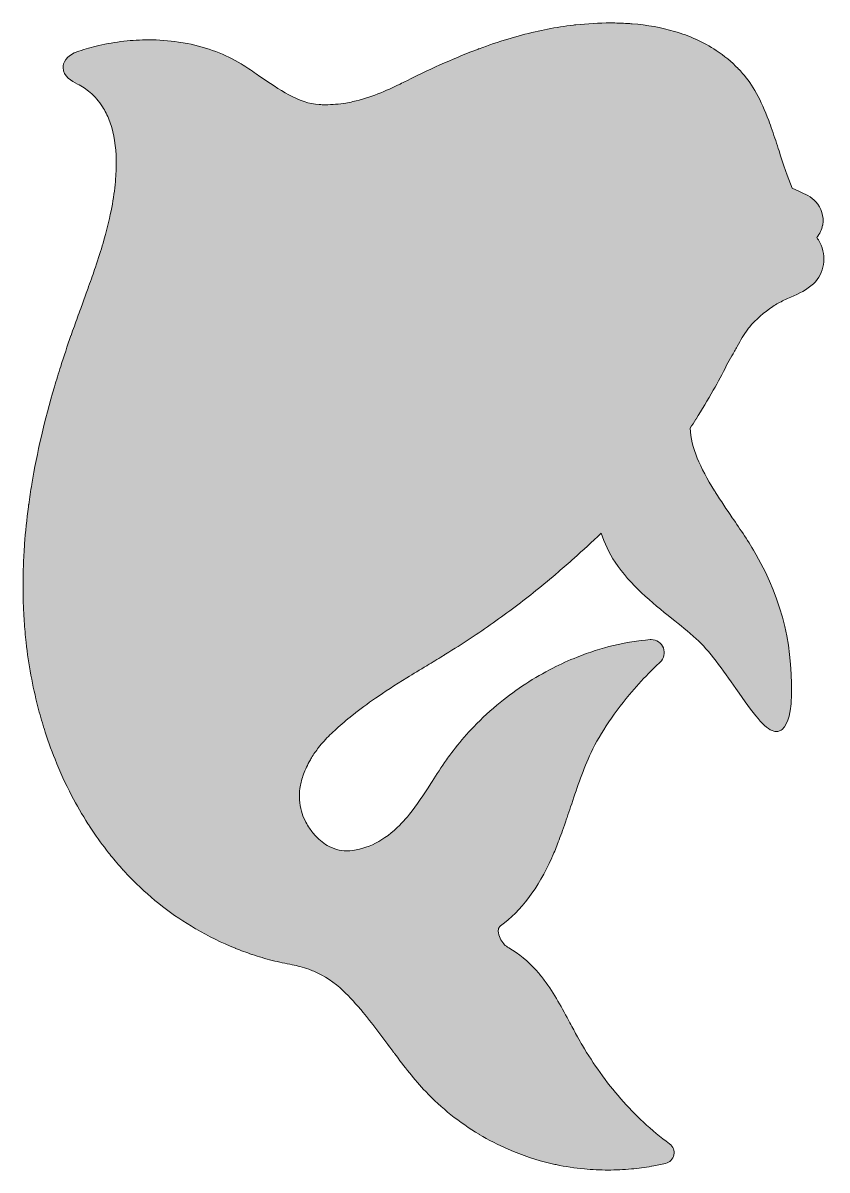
# Model space of a CAD drawing. Header units: inches. Extents: x -3.4 to 11.8, y -8 to 1.
# Drawn here: x 8.968 to 11.791, y -8 to -3.973 of the extents above; entities that cross this region are included whole.
import ezdxf

# ---------------------------------------------------------------- set-up
doc = ezdxf.new("R2010")
doc.units = ezdxf.units.IN
doc.header["$MEASUREMENT"] = 0
doc.layers.add('Layer 1', color=7, linetype='Continuous')

msp = doc.modelspace()

# ---------------------------------------------------------------- hatches: boundary and pattern name
at = {"layer": 'Layer 1'}
h = msp.add_hatch(color=252, dxfattribs=at)
h.dxf.hatch_style = 2
edge = h.paths.add_edge_path()
edge.add_spline(control_points=[(11.3311, -5.3636), (11.352, -5.3308), (11.3723, -5.2968), (11.3916, -5.2627), (11.3917, -5.2625), (11.3917, -5.2624), (11.3918, -5.2622), (11.4078, -5.2338), (11.4236, -5.2045), (11.4387, -5.175), (11.4445, -5.1635), (11.4508, -5.1523), (11.4572, -5.1416), (11.46, -5.1368), (11.4629, -5.1318), (11.4664, -5.1257), (11.4695, -5.1202), (11.4725, -5.1147), (11.4756, -5.1092), (11.4876, -5.0875), (11.4989, -5.067), (11.513, -5.0486), (11.5149, -5.0461), (11.5167, -5.0438), (11.5185, -5.0416), (11.5421, -5.0132), (11.5698, -4.9886), (11.6009, -4.9684), (11.6133, -4.9604), (11.6262, -4.9531), (11.6394, -4.9467), (11.6475, -4.9428), (11.6561, -4.939), (11.6645, -4.9353), (11.692, -4.9232), (11.7204, -4.9106), (11.7435, -4.8887), (11.7823, -4.852), (11.7912, -4.7939), (11.7658, -4.7442), (11.7657, -4.7441), (11.7657, -4.744), (11.7656, -4.7439), (11.7656, -4.7438), (11.7656, -4.7438), (11.7656, -4.7437), (11.7626, -4.7378), (11.7591, -4.7322), (11.7552, -4.7268), (11.7661, -4.713), (11.7728, -4.6987), (11.7757, -4.6835), (11.7757, -4.6835), (11.7758, -4.6825), (11.7758, -4.6825), (11.7759, -4.6823), (11.7759, -4.6821), (11.7759, -4.6819), (11.776, -4.6818), (11.776, -4.6817), (11.776, -4.6815), (11.7807, -4.6527), (11.7717, -4.6228), (11.752, -4.6013), (11.7353, -4.5832), (11.7134, -4.5733), (11.6941, -4.5644), (11.6941, -4.5644), (11.6688, -4.5529), (11.6688, -4.5529), (11.6518, -4.5145), (11.6376, -4.4698), (11.6225, -4.4226), (11.6149, -4.3987), (11.607, -4.374), (11.5985, -4.3495), (11.5944, -4.3374), (11.5904, -4.3265), (11.5865, -4.3161), (11.5865, -4.3161), (11.5865, -4.316), (11.5865, -4.316), (11.5865, -4.316), (11.5865, -4.316), (11.5865, -4.316), (11.559, -4.2428), (11.5298, -4.1901), (11.4947, -4.1503), (11.4897, -4.1446), (11.4845, -4.139), (11.4794, -4.1337), (11.4793, -4.1336), (11.4791, -4.1334), (11.479, -4.1333), (11.456, -4.1097), (11.4303, -4.0884), (11.4024, -4.07), (11.4022, -4.0699), (11.4021, -4.0698), (11.4019, -4.0697), (11.3797, -4.055), (11.3557, -4.0419), (11.3308, -4.0306), (11.3303, -4.0304), (11.3298, -4.0302), (11.3294, -4.03), (11.3063, -4.0196), (11.2815, -4.0105), (11.2558, -4.003), (11.2556, -4.0029), (11.2554, -4.0029), (11.2552, -4.0028), (11.2096, -3.9894), (11.1597, -3.9805), (11.1069, -3.9762), (11.1013, -3.9757), (11.0961, -3.9754), (11.0911, -3.975), (11.0713, -3.9738), (11.0509, -3.9732), (11.0303, -3.9732), (10.9913, -3.9732), (10.9504, -3.9754), (10.9088, -3.9799), (10.906, -3.9802), (10.9031, -3.9805), (10.9004, -3.9809), (10.8704, -3.9843), (10.8398, -3.9891), (10.8094, -3.9949), (10.7953, -3.9976), (10.7809, -4.0007), (10.7666, -4.004), (10.7027, -4.0185), (10.6382, -4.0381), (10.5694, -4.0638), (10.5694, -4.0638), (10.5693, -4.0638), (10.5693, -4.0638), (10.5681, -4.0642), (10.567, -4.0647), (10.5658, -4.0651), (10.4897, -4.0936), (10.4101, -4.1289), (10.3153, -4.1762), (10.3072, -4.1802), (10.2992, -4.1841), (10.2917, -4.1878), (10.2442, -4.2107), (10.1875, -4.236), (10.1259, -4.2495), (10.1179, -4.2513), (10.1097, -4.2529), (10.1017, -4.2542), (10.0775, -4.2582), (10.0539, -4.2602), (10.0297, -4.2602), (10.0224, -4.2602), (10.015, -4.26), (10.0077, -4.2596), (9.9376, -4.2562), (9.8643, -4.2054), (9.7996, -4.1606), (9.7996, -4.1606), (9.7863, -4.1514), (9.7863, -4.1514), (9.7694, -4.1398), (9.7514, -4.1275), (9.734, -4.1169), (9.6788, -4.0832), (9.6155, -4.0592), (9.5459, -4.0455), (9.5458, -4.0455), (9.5457, -4.0455), (9.5456, -4.0455), (9.5352, -4.0434), (9.5245, -4.0416), (9.514, -4.0401), (9.4798, -4.0351), (9.4444, -4.0325), (9.4087, -4.0325), (9.3802, -4.0325), (9.3511, -4.0342), (9.3224, -4.0374), (9.2926, -4.0407), (9.2628, -4.0458), (9.2338, -4.0525), (9.21, -4.058), (9.1865, -4.0646), (9.1639, -4.0721), (9.1155, -4.0884), (9.1086, -4.1151), (9.1087, -4.1296), (9.109, -4.1612), (9.1394, -4.1771), (9.1596, -4.1877), (9.1755, -4.196), (9.1902, -4.2059), (9.2032, -4.217), (9.2201, -4.2314), (9.2349, -4.2484), (9.2471, -4.2676), (9.2561, -4.2817), (9.264, -4.2974), (9.2705, -4.3142), (9.2738, -4.3225), (9.2768, -4.3313), (9.2794, -4.3404), (9.2907, -4.3791), (9.296, -4.4238), (9.2953, -4.4733), (9.2951, -4.4863), (9.2946, -4.4995), (9.2937, -4.5127), (9.2931, -4.5211), (9.2924, -4.5298), (9.2915, -4.5386), (9.2915, -4.5387), (9.2915, -4.5388), (9.2915, -4.5389), (9.2914, -4.5396), (9.2914, -4.5403), (9.2913, -4.5411), (9.2913, -4.5411), (9.2913, -4.5412), (9.2913, -4.5412), (9.2913, -4.5412), (9.2913, -4.5412), (9.2912, -4.5413), (9.2882, -4.5703), (9.2835, -4.601), (9.2772, -4.6325), (9.27, -4.6681), (9.2607, -4.7052), (9.2489, -4.7458), (9.2413, -4.7719), (9.2326, -4.7996), (9.2222, -4.8305), (9.2222, -4.8305), (9.2222, -4.8305), (9.2222, -4.8305), (9.2222, -4.8306), (9.2221, -4.8307), (9.2221, -4.8308), (9.2151, -4.8516), (9.2074, -4.8738), (9.1985, -4.8988), (9.1957, -4.9065), (9.1929, -4.9142), (9.1901, -4.9219), (9.1836, -4.9399), (9.1771, -4.9578), (9.1706, -4.9755), (9.1668, -4.9858), (9.1631, -4.996), (9.1594, -5.0062), (9.1594, -5.0062), (9.1593, -5.0065), (9.1593, -5.0065), (9.1556, -5.0168), (9.1518, -5.027), (9.1482, -5.0371), (9.144, -5.0488), (9.1402, -5.0596), (9.1365, -5.0702), (9.1364, -5.0704), (9.1364, -5.0705), (9.1363, -5.0706), (9.1236, -5.1069), (9.1116, -5.1431), (9.1004, -5.1783), (9.1004, -5.1785), (9.1003, -5.1786), (9.1002, -5.1788), (9.1002, -5.1788), (9.1002, -5.1788), (9.1002, -5.1788), (9.0925, -5.2031), (9.0852, -5.2271), (9.0784, -5.25), (9.0784, -5.2501), (9.0784, -5.2502), (9.0784, -5.2502), (9.0784, -5.2502), (9.0784, -5.2502), (9.0784, -5.2502), (9.0784, -5.2503), (9.0784, -5.2503), (9.0784, -5.2503), (9.0438, -5.3679), (9.017, -5.4827), (8.9989, -5.5917), (8.9989, -5.5918), (8.9989, -5.5919), (8.9989, -5.592), (8.9948, -5.6161), (8.9912, -5.6403), (8.988, -5.664), (8.9878, -5.6644), (8.9877, -5.6648), (8.9876, -5.6652), (8.987, -5.6673), (8.9868, -5.6695), (8.9869, -5.6716), (8.9811, -5.7156), (8.9766, -5.7595), (8.9735, -5.802), (8.9716, -5.8275), (8.9702, -5.8533), (8.9693, -5.8785), (8.9679, -5.9181), (8.9677, -5.9577), (8.9687, -5.9962), (8.9687, -5.9962), (8.9687, -5.9962), (8.9687, -5.9962), (8.9687, -5.9963), (8.9687, -5.9964), (8.9687, -5.9965), (8.9687, -5.9965), (8.9687, -5.9966), (8.9687, -5.9967), (8.969, -6.0123), (8.9697, -6.0287), (8.9705, -6.0452), (8.9706, -6.0475), (8.9708, -6.0497), (8.9709, -6.0519), (8.9713, -6.0588), (8.9717, -6.0658), (8.9722, -6.0733), (8.9739, -6.0983), (8.9761, -6.1233), (8.9789, -6.1479), (8.9789, -6.148), (8.9789, -6.1481), (8.9789, -6.1481), (8.9875, -6.2247), (9.0014, -6.3006), (9.0202, -6.3736), (9.0202, -6.3736), (9.0203, -6.3737), (9.0203, -6.3737), (9.0203, -6.3738), (9.0203, -6.3738), (9.0203, -6.3739), (9.0267, -6.3989), (9.0339, -6.424), (9.0416, -6.4486), (9.0416, -6.4487), (9.0416, -6.4488), (9.0416, -6.4489), (9.0417, -6.449), (9.0417, -6.4491), (9.0417, -6.4491), (9.0532, -6.486), (9.0662, -6.5227), (9.0804, -6.558), (9.0978, -6.6016), (9.1173, -6.6443), (9.1385, -6.6849), (9.1563, -6.7192), (9.1757, -6.7527), (9.1961, -6.7846), (9.1985, -6.7884), (9.201, -6.7923), (9.2035, -6.7961), (9.2036, -6.7963), (9.2037, -6.7965), (9.2038, -6.7967), (9.222, -6.8243), (9.2412, -6.8513), (9.2609, -6.8767), (9.261, -6.8768), (9.261, -6.8768), (9.2611, -6.8769), (9.2611, -6.877), (9.2612, -6.877), (9.2613, -6.8771), (9.2658, -6.883), (9.2705, -6.889), (9.2753, -6.8949), (9.2753, -6.8949), (9.2753, -6.895), (9.2754, -6.895), (9.2754, -6.895), (9.2755, -6.8951), (9.2755, -6.8952), (9.2899, -6.913), (9.3048, -6.9304), (9.32, -6.9471), (9.32, -6.9471), (9.32, -6.9471), (9.32, -6.9472), (9.3201, -6.9473), (9.3202, -6.9473), (9.3203, -6.9474), (9.3312, -6.9594), (9.3426, -6.9715), (9.3543, -6.9833), (9.4192, -7.0488), (9.4932, -7.1059), (9.5741, -7.1531), (9.5742, -7.1532), (9.5742, -7.1532), (9.5743, -7.1532), (9.619, -7.1793), (9.6659, -7.2023), (9.7135, -7.2215), (9.7137, -7.2216), (9.7139, -7.2216), (9.714, -7.2217), (9.733, -7.2293), (9.7523, -7.2365), (9.7716, -7.2429), (9.7718, -7.243), (9.772, -7.2431), (9.7722, -7.2431), (9.7957, -7.251), (9.8194, -7.258), (9.8427, -7.264), (9.8428, -7.264), (9.843, -7.2641), (9.8431, -7.2641), (9.8431, -7.2641), (9.8432, -7.2641), (9.8432, -7.2641), (9.8664, -7.2701), (9.89, -7.2752), (9.9133, -7.2794), (9.9223, -7.2811), (9.9314, -7.2831), (9.9403, -7.2854), (9.9508, -7.2882), (9.9612, -7.2915), (9.9714, -7.2953), (9.9771, -7.2974), (9.9831, -7.2998), (9.9891, -7.3023), (10.0271, -7.3187), (10.0615, -7.3415), (10.0914, -7.3701), (10.1153, -7.3928), (10.1387, -7.4181), (10.1629, -7.4473), (10.1928, -7.4833), (10.2212, -7.5217), (10.2487, -7.5589), (10.2487, -7.5589), (10.2518, -7.563), (10.2518, -7.563), (10.2567, -7.5697), (10.2617, -7.5764), (10.2666, -7.583), (10.2673, -7.5843), (10.268, -7.5856), (10.269, -7.5867), (10.269, -7.5867), (10.2692, -7.5869), (10.2692, -7.5869), (10.2703, -7.5883), (10.2714, -7.5897), (10.2726, -7.591), (10.3056, -7.6353), (10.3417, -7.6821), (10.3823, -7.7248), (10.4372, -7.7827), (10.5002, -7.833), (10.5696, -7.8745), (10.5698, -7.8746), (10.5699, -7.8747), (10.5701, -7.8748), (10.6026, -7.8943), (10.6367, -7.9118), (10.6715, -7.927), (10.6717, -7.927), (10.6718, -7.9271), (10.672, -7.9272), (10.7204, -7.9482), (10.7707, -7.965), (10.8214, -7.9769), (10.8276, -7.9783), (10.8338, -7.9797), (10.8398, -7.981), (10.8723, -7.9879), (10.9057, -7.993), (10.9391, -7.9961), (10.9664, -7.9987), (10.9944, -8), (11.022, -8), (11.0493, -8), (11.0769, -7.9987), (11.1041, -7.9962), (11.1041, -7.9962), (11.1042, -7.9962), (11.1042, -7.9962), (11.1042, -7.9962), (11.1043, -7.9962), (11.1043, -7.9962), (11.128, -7.994), (11.1518, -7.9908), (11.1753, -7.9867), (11.1757, -7.9867), (11.1761, -7.9866), (11.1765, -7.9866), (11.1925, -7.9837), (11.2084, -7.9805), (11.2241, -7.9769), (11.2391, -7.9734), (11.2503, -7.9619), (11.2534, -7.9469), (11.2565, -7.9319), (11.2507, -7.9169), (11.2383, -7.9079), (11.2068, -7.8849), (11.1758, -7.8592), (11.1462, -7.8317), (11.0913, -7.7807), (11.0401, -7.7222), (10.9941, -7.6577), (10.9725, -7.6276), (10.9517, -7.5956), (10.9322, -7.5625), (10.9267, -7.5532), (10.9211, -7.5435), (10.9152, -7.5328), (10.9061, -7.5164), (10.8971, -7.4995), (10.8883, -7.4832), (10.8614, -7.4328), (10.8336, -7.3807), (10.7984, -7.3336), (10.79, -7.3223), (10.7811, -7.3114), (10.7719, -7.3011), (10.7415, -7.2669), (10.7085, -7.2397), (10.6737, -7.22), (10.6679, -7.2168), (10.6626, -7.2127), (10.6579, -7.2079), (10.6578, -7.2077), (10.6577, -7.2076), (10.6575, -7.2075), (10.6572, -7.2071), (10.6568, -7.2067), (10.6565, -7.2064), (10.6564, -7.2063), (10.6564, -7.2063), (10.6563, -7.2062), (10.6454, -7.1943), (10.6385, -7.1784), (10.6368, -7.1614), (10.6368, -7.1614), (10.6368, -7.1608), (10.6368, -7.1608), (10.6367, -7.1602), (10.6367, -7.1595), (10.6367, -7.1588), (10.6367, -7.1539), (10.6384, -7.1493), (10.6415, -7.1456), (10.6425, -7.1445), (10.6437, -7.1434), (10.6449, -7.1425), (10.7169, -7.0904), (10.7774, -7.0101), (10.8246, -6.9039), (10.8246, -6.9039), (10.8247, -6.9038), (10.8247, -6.9038), (10.8248, -6.9036), (10.8249, -6.9033), (10.825, -6.9031), (10.8258, -6.9014), (10.8265, -6.8996), (10.8273, -6.8979), (10.834, -6.8825), (10.8406, -6.8664), (10.8474, -6.8487), (10.8475, -6.8485), (10.8476, -6.8484), (10.8476, -6.8482), (10.8554, -6.8279), (10.8633, -6.806), (10.8725, -6.7793), (10.8744, -6.7738), (10.8763, -6.7684), (10.8781, -6.7629), (10.8781, -6.7628), (10.8782, -6.7628), (10.8782, -6.7627), (10.8825, -6.7501), (10.8867, -6.7374), (10.8908, -6.725), (10.9107, -6.6656), (10.9312, -6.6041), (10.9571, -6.5464), (10.9874, -6.4789), (11.0361, -6.4042), (11.0978, -6.3304), (11.119, -6.3052), (11.1413, -6.2805), (11.1642, -6.2571), (11.1778, -6.2431), (11.1916, -6.2296), (11.2051, -6.2171), (11.2189, -6.2041), (11.2234, -6.1844), (11.2165, -6.1668), (11.2095, -6.1492), (11.1929, -6.1378), (11.1741, -6.1378), (11.1728, -6.1378), (11.1714, -6.1378), (11.1701, -6.1379), (11.0846, -6.1449), (10.9983, -6.1655), (10.9136, -6.1993), (10.8848, -6.2108), (10.8561, -6.2238), (10.8283, -6.238), (10.763, -6.2713), (10.701, -6.3117), (10.6439, -6.3581), (10.6111, -6.3848), (10.5797, -6.4137), (10.5506, -6.444), (10.5279, -6.4677), (10.5061, -6.4928), (10.4858, -6.5185), (10.4752, -6.5319), (10.4648, -6.5458), (10.455, -6.5598), (10.4372, -6.5849), (10.4204, -6.6111), (10.4042, -6.6365), (10.4042, -6.6365), (10.3999, -6.6433), (10.3999, -6.6433), (10.3745, -6.6829), (10.3514, -6.7183), (10.3247, -6.7512), (10.3202, -6.7568), (10.3154, -6.7625), (10.3104, -6.7681), (10.304, -6.7754), (10.2974, -6.7825), (10.2909, -6.789), (10.2381, -6.8425), (10.1756, -6.8745), (10.115, -6.8791), (10.115, -6.8791), (10.1149, -6.8791), (10.1148, -6.8791), (10.1148, -6.8791), (10.1144, -6.8791), (10.1144, -6.8791), (10.1143, -6.8791), (10.1141, -6.8791), (10.114, -6.8791), (10.0893, -6.8808), (10.0653, -6.8758), (10.0428, -6.8642), (10.0257, -6.8554), (10.0097, -6.843), (9.9952, -6.8273), (9.9863, -6.8177), (9.978, -6.8069), (9.9707, -6.7953), (9.9661, -6.788), (9.9618, -6.7804), (9.9582, -6.7729), (9.9529, -6.7621), (9.9487, -6.7511), (9.9456, -6.7402), (9.9382, -6.7145), (9.9364, -6.6875), (9.9403, -6.6601), (9.9423, -6.6459), (9.9459, -6.6314), (9.9508, -6.6168), (9.9564, -6.6005), (9.9639, -6.5836), (9.9732, -6.5666), (9.9757, -6.5621), (9.9782, -6.5576), (9.9809, -6.5532), (9.9883, -6.5408), (9.9968, -6.5286), (10.0059, -6.5168), (10.0179, -6.5014), (10.0313, -6.4865), (10.0458, -6.4725), (10.053, -6.4656), (10.0606, -6.4585), (10.0685, -6.4514), (10.0856, -6.4358), (10.104, -6.4201), (10.1234, -6.4046), (10.1247, -6.4036), (10.126, -6.4026), (10.1274, -6.4014), (10.1518, -6.382), (10.1775, -6.363), (10.2058, -6.3434), (10.2378, -6.3212), (10.2728, -6.2984), (10.3159, -6.2718), (10.339, -6.2576), (10.362, -6.2437), (10.3854, -6.2295), (10.3854, -6.2295), (10.3867, -6.2288), (10.3867, -6.2288), (10.4056, -6.2174), (10.4235, -6.2066), (10.4414, -6.1957), (10.4449, -6.1935), (10.4485, -6.1913), (10.452, -6.1891), (10.4817, -6.1709), (10.5108, -6.1524), (10.5385, -6.134), (10.5657, -6.1161), (10.5926, -6.0977), (10.6184, -6.0795), (10.6446, -6.061), (10.6706, -6.042), (10.6958, -6.0229), (10.7205, -6.0043), (10.745, -5.9851), (10.7687, -5.966), (10.7947, -5.9451), (10.8213, -5.923), (10.8477, -5.9003), (10.8656, -5.885), (10.8842, -5.8688), (10.9028, -5.8522), (10.9335, -5.8247), (10.9651, -5.7957), (10.9985, -5.7642), (11.0092, -5.7991), (11.0258, -5.8341), (11.0474, -5.8666), (11.1009, -5.9472), (11.1749, -6.0065), (11.2464, -6.0639), (11.2748, -6.0867), (11.3043, -6.1103), (11.3318, -6.1348), (11.3763, -6.1744), (11.4267, -6.2464), (11.4711, -6.3099), (11.5333, -6.3987), (11.5716, -6.4514), (11.6044, -6.4592), (11.6068, -6.4604), (11.6094, -6.4609), (11.6121, -6.4609), (11.6141, -6.4609), (11.6162, -6.4606), (11.6182, -6.4599), (11.6238, -6.459), (11.629, -6.4567), (11.6335, -6.4531), (11.6567, -6.4344), (11.6643, -6.378), (11.665, -6.3639), (11.6754, -6.1734), (11.6353, -6.0021), (11.5424, -5.8403), (11.5165, -5.7952), (11.487, -5.7519), (11.4585, -5.71), (11.4388, -5.6811), (11.4184, -5.6511), (11.3997, -5.6212), (11.3987, -5.6195), (11.3976, -5.6177), (11.3963, -5.6157), (11.37, -5.5733), (11.3506, -5.5368), (11.3353, -5.5006), (11.3202, -5.4648), (11.3117, -5.4286), (11.3105, -5.3955), (11.3171, -5.3855), (11.3239, -5.375), (11.3307, -5.3642), (11.3309, -5.364), (11.331, -5.3638), (11.3311, -5.3636)], knot_values=[0, 0, 0, 0, 1, 1, 1, 2, 2, 2, 3, 3, 3, 4, 4, 4, 5, 5, 5, 6, 6, 6, 7, 7, 7, 8, 8, 8, 9, 9, 9, 10, 10, 10, 11, 11, 11, 12, 12, 12, 13, 13, 13, 14, 14, 14, 15, 15, 15, 16, 16, 16, 17, 17, 17, 18, 18, 18, 19, 19, 19, 20, 20, 20, 21, 21, 21, 22, 22, 22, 23, 23, 23, 24, 24, 24, 25, 25, 25, 26, 26, 26, 27, 27, 27, 28, 28, 28, 29, 29, 29, 30, 30, 30, 31, 31, 31, 32, 32, 32, 33, 33, 33, 34, 34, 34, 35, 35, 35, 36, 36, 36, 37, 37, 37, 38, 38, 38, 39, 39, 39, 40, 40, 40, 41, 41, 41, 42, 42, 42, 43, 43, 43, 44, 44, 44, 45, 45, 45, 46, 46, 46, 47, 47, 47, 48, 48, 48, 49, 49, 49, 50, 50, 50, 51, 51, 51, 52, 52, 52, 53, 53, 53, 54, 54, 54, 55, 55, 55, 56, 56, 56, 57, 57, 57, 58, 58, 58, 59, 59, 59, 60, 60, 60, 61, 61, 61, 62, 62, 62, 63, 63, 63, 64, 64, 64, 65, 65, 65, 66, 66, 66, 67, 67, 67, 68, 68, 68, 69, 69, 69, 70, 70, 70, 71, 71, 71, 72, 72, 72, 73, 73, 73, 74, 74, 74, 75, 75, 75, 76, 76, 76, 77, 77, 77, 78, 78, 78, 79, 79, 79, 80, 80, 80, 81, 81, 81, 82, 82, 82, 83, 83, 83, 84, 84, 84, 85, 85, 85, 86, 86, 86, 87, 87, 87, 88, 88, 88, 89, 89, 89, 90, 90, 90, 91, 91, 91, 92, 92, 92, 93, 93, 93, 94, 94, 94, 95, 95, 95, 96, 96, 96, 97, 97, 97, 98, 98, 98, 99, 99, 99, 100, 100, 100, 101, 101, 101, 102, 102, 102, 103, 103, 103, 104, 104, 104, 105, 105, 105, 106, 106, 106, 107, 107, 107, 108, 108, 108, 109, 109, 109, 110, 110, 110, 111, 111, 111, 112, 112, 112, 113, 113, 113, 114, 114, 114, 115, 115, 115, 116, 116, 116, 117, 117, 117, 118, 118, 118, 119, 119, 119, 120, 120, 120, 121, 121, 121, 122, 122, 122, 123, 123, 123, 124, 124, 124, 125, 125, 125, 126, 126, 126, 127, 127, 127, 128, 128, 128, 129, 129, 129, 130, 130, 130, 131, 131, 131, 132, 132, 132, 133, 133, 133, 134, 134, 134, 135, 135, 135, 136, 136, 136, 137, 137, 137, 138, 138, 138, 139, 139, 139, 140, 140, 140, 141, 141, 141, 142, 142, 142, 143, 143, 143, 144, 144, 144, 145, 145, 145, 146, 146, 146, 147, 147, 147, 148, 148, 148, 149, 149, 149, 150, 150, 150, 151, 151, 151, 152, 152, 152, 153, 153, 153, 154, 154, 154, 155, 155, 155, 156, 156, 156, 157, 157, 157, 158, 158, 158, 159, 159, 159, 160, 160, 160, 161, 161, 161, 162, 162, 162, 163, 163, 163, 164, 164, 164, 165, 165, 165, 166, 166, 166, 167, 167, 167, 168, 168, 168, 169, 169, 169, 170, 170, 170, 171, 171, 171, 172, 172, 172, 173, 173, 173, 174, 174, 174, 175, 175, 175, 176, 176, 176, 177, 177, 177, 178, 178, 178, 179, 179, 179, 180, 180, 180, 181, 181, 181, 182, 182, 182, 183, 183, 183, 184, 184, 184, 185, 185, 185, 186, 186, 186, 187, 187, 187, 188, 188, 188, 189, 189, 189, 190, 190, 190, 191, 191, 191, 192, 192, 192, 193, 193, 193, 194, 194, 194, 195, 195, 195, 196, 196, 196, 197, 197, 197, 198, 198, 198, 199, 199, 199, 200, 200, 200, 201, 201, 201, 202, 202, 202, 203, 203, 203, 204, 204, 204, 205, 205, 205, 206, 206, 206, 207, 207, 207, 208, 208, 208, 209, 209, 209, 210, 210, 210, 211, 211, 211, 212, 212, 212, 213, 213, 213, 214, 214, 214, 215, 215, 215, 216, 216, 216, 217, 217, 217, 218, 218, 218, 219, 219, 219, 220, 220, 220, 221, 221, 221, 222, 222, 222, 223, 223, 223, 224, 224, 224, 225, 225, 225, 226, 226, 226, 227, 227, 227, 228, 228, 228, 229, 229, 229, 230, 230, 230, 231, 231, 231, 232, 232, 232, 233, 233, 233, 234, 234, 234, 235, 235, 235, 236, 236, 236, 237, 237, 237, 238, 238, 238, 239, 239, 239, 240, 240, 240, 241, 241, 241, 242, 242, 242, 243, 243, 243, 244, 244, 244, 245, 245, 245, 246, 246, 246, 247, 247, 247, 248, 248, 248, 249, 249, 249, 250, 250, 250, 251, 251, 251, 252, 252, 252, 253, 253, 253, 254, 254, 254, 255, 255, 255, 256, 256, 256, 257, 257, 257, 258, 258, 258, 259, 259, 259, 260, 260, 260, 261, 261, 261, 262, 262, 262, 263, 263, 263, 264, 264, 264, 264], degree=3, periodic=1)

# ---------------------------------------------------------------- linework, layer by layer
at = {"layer": 'Layer 1', "lineweight": 0}
msp.add_open_spline([(11.3311, -5.3636), (11.352, -5.3308), (11.3723, -5.2968), (11.3916, -5.2627), (11.3917, -5.2625), (11.3917, -5.2624), (11.3918, -5.2622), (11.4078, -5.2338), (11.4236, -5.2045), (11.4387, -5.175), (11.4445, -5.1635), (11.4508, -5.1523), (11.4572, -5.1416), (11.46, -5.1368), (11.4629, -5.1318), (11.4664, -5.1257), (11.4695, -5.1202), (11.4725, -5.1147), (11.4756, -5.1092), (11.4876, -5.0875), (11.4989, -5.067), (11.513, -5.0486), (11.5149, -5.0461), (11.5167, -5.0438), (11.5185, -5.0416), (11.5421, -5.0132), (11.5698, -4.9886), (11.6009, -4.9684), (11.6133, -4.9604), (11.6262, -4.9531), (11.6394, -4.9467), (11.6475, -4.9428), (11.6561, -4.939), (11.6645, -4.9353), (11.692, -4.9232), (11.7204, -4.9106), (11.7435, -4.8887), (11.7823, -4.852), (11.7912, -4.7939), (11.7658, -4.7442), (11.7657, -4.7441), (11.7657, -4.744), (11.7656, -4.7439), (11.7656, -4.7438), (11.7656, -4.7438), (11.7656, -4.7437), (11.7626, -4.7378), (11.7591, -4.7322), (11.7552, -4.7268), (11.7661, -4.713), (11.7728, -4.6987), (11.7757, -4.6835), (11.7757, -4.6835), (11.7758, -4.6825), (11.7758, -4.6825), (11.7759, -4.6823), (11.7759, -4.6821), (11.7759, -4.6819), (11.776, -4.6818), (11.776, -4.6817), (11.776, -4.6815), (11.7807, -4.6527), (11.7717, -4.6228), (11.752, -4.6013), (11.7353, -4.5832), (11.7134, -4.5733), (11.6941, -4.5644), (11.6941, -4.5644), (11.6688, -4.5529), (11.6688, -4.5529), (11.6518, -4.5145), (11.6376, -4.4698), (11.6225, -4.4226), (11.6149, -4.3987), (11.607, -4.374), (11.5985, -4.3495), (11.5944, -4.3374), (11.5904, -4.3265), (11.5865, -4.3161), (11.5865, -4.3161), (11.5865, -4.316), (11.5865, -4.316), (11.5865, -4.316), (11.5865, -4.316), (11.5865, -4.316), (11.559, -4.2428), (11.5298, -4.1901), (11.4947, -4.1503), (11.4897, -4.1446), (11.4845, -4.139), (11.4794, -4.1337), (11.4793, -4.1336), (11.4791, -4.1334), (11.479, -4.1333), (11.456, -4.1097), (11.4303, -4.0884), (11.4024, -4.07), (11.4022, -4.0699), (11.4021, -4.0698), (11.4019, -4.0697), (11.3797, -4.055), (11.3557, -4.0419), (11.3308, -4.0306), (11.3303, -4.0304), (11.3298, -4.0302), (11.3294, -4.03), (11.3063, -4.0196), (11.2815, -4.0105), (11.2558, -4.003), (11.2556, -4.0029), (11.2554, -4.0029), (11.2552, -4.0028), (11.2096, -3.9894), (11.1597, -3.9805), (11.1069, -3.9762), (11.1013, -3.9757), (11.0961, -3.9754), (11.0911, -3.975), (11.0713, -3.9738), (11.0509, -3.9732), (11.0303, -3.9732), (10.9913, -3.9732), (10.9504, -3.9754), (10.9088, -3.9799), (10.906, -3.9802), (10.9031, -3.9805), (10.9004, -3.9809), (10.8704, -3.9843), (10.8398, -3.9891), (10.8094, -3.9949), (10.7953, -3.9976), (10.7809, -4.0007), (10.7666, -4.004), (10.7027, -4.0185), (10.6382, -4.0381), (10.5694, -4.0638), (10.5694, -4.0638), (10.5693, -4.0638), (10.5693, -4.0638), (10.5681, -4.0642), (10.567, -4.0647), (10.5658, -4.0651), (10.4897, -4.0936), (10.4101, -4.1289), (10.3153, -4.1762), (10.3072, -4.1802), (10.2992, -4.1841), (10.2917, -4.1878), (10.2442, -4.2107), (10.1875, -4.236), (10.1259, -4.2495), (10.1179, -4.2513), (10.1097, -4.2529), (10.1017, -4.2542), (10.0775, -4.2582), (10.0539, -4.2602), (10.0297, -4.2602), (10.0224, -4.2602), (10.015, -4.26), (10.0077, -4.2596), (9.9376, -4.2562), (9.8643, -4.2054), (9.7996, -4.1606), (9.7996, -4.1606), (9.7863, -4.1514), (9.7863, -4.1514), (9.7694, -4.1398), (9.7514, -4.1275), (9.734, -4.1169), (9.6788, -4.0832), (9.6155, -4.0592), (9.5459, -4.0455), (9.5458, -4.0455), (9.5457, -4.0455), (9.5456, -4.0455), (9.5352, -4.0434), (9.5245, -4.0416), (9.514, -4.0401), (9.4798, -4.0351), (9.4444, -4.0325), (9.4087, -4.0325), (9.3802, -4.0325), (9.3511, -4.0342), (9.3224, -4.0374), (9.2926, -4.0407), (9.2628, -4.0458), (9.2338, -4.0525), (9.21, -4.058), (9.1865, -4.0646), (9.1639, -4.0721), (9.1155, -4.0884), (9.1086, -4.1151), (9.1087, -4.1296), (9.109, -4.1612), (9.1394, -4.1771), (9.1596, -4.1877), (9.1755, -4.196), (9.1902, -4.2059), (9.2032, -4.217), (9.2201, -4.2314), (9.2349, -4.2484), (9.2471, -4.2676), (9.2561, -4.2817), (9.264, -4.2974), (9.2705, -4.3142), (9.2738, -4.3225), (9.2768, -4.3313), (9.2794, -4.3404), (9.2907, -4.3791), (9.296, -4.4238), (9.2953, -4.4733), (9.2951, -4.4863), (9.2946, -4.4995), (9.2937, -4.5127), (9.2931, -4.5211), (9.2924, -4.5298), (9.2915, -4.5386), (9.2915, -4.5387), (9.2915, -4.5388), (9.2915, -4.5389), (9.2914, -4.5396), (9.2914, -4.5403), (9.2913, -4.5411), (9.2913, -4.5411), (9.2913, -4.5412), (9.2913, -4.5412), (9.2913, -4.5412), (9.2913, -4.5412), (9.2912, -4.5413), (9.2882, -4.5703), (9.2835, -4.601), (9.2772, -4.6325), (9.27, -4.6681), (9.2607, -4.7052), (9.2489, -4.7458), (9.2413, -4.7719), (9.2326, -4.7996), (9.2222, -4.8305), (9.2222, -4.8305), (9.2222, -4.8305), (9.2222, -4.8305), (9.2222, -4.8306), (9.2221, -4.8307), (9.2221, -4.8308), (9.2151, -4.8516), (9.2074, -4.8738), (9.1985, -4.8988), (9.1957, -4.9065), (9.1929, -4.9142), (9.1901, -4.9219), (9.1836, -4.9399), (9.1771, -4.9578), (9.1706, -4.9755), (9.1668, -4.9858), (9.1631, -4.996), (9.1594, -5.0062), (9.1594, -5.0062), (9.1593, -5.0065), (9.1593, -5.0065), (9.1556, -5.0168), (9.1518, -5.027), (9.1482, -5.0371), (9.144, -5.0488), (9.1402, -5.0596), (9.1365, -5.0702), (9.1364, -5.0704), (9.1364, -5.0705), (9.1363, -5.0706), (9.1236, -5.1069), (9.1116, -5.1431), (9.1004, -5.1783), (9.1004, -5.1785), (9.1003, -5.1786), (9.1002, -5.1788), (9.1002, -5.1788), (9.1002, -5.1788), (9.1002, -5.1788), (9.0925, -5.2031), (9.0852, -5.2271), (9.0784, -5.25), (9.0784, -5.2501), (9.0784, -5.2502), (9.0784, -5.2502), (9.0784, -5.2502), (9.0784, -5.2502), (9.0784, -5.2502), (9.0784, -5.2503), (9.0784, -5.2503), (9.0784, -5.2503), (9.0438, -5.3679), (9.017, -5.4827), (8.9989, -5.5917), (8.9989, -5.5918), (8.9989, -5.5919), (8.9989, -5.592), (8.9948, -5.6161), (8.9912, -5.6403), (8.988, -5.664), (8.9878, -5.6644), (8.9877, -5.6648), (8.9876, -5.6652), (8.987, -5.6673), (8.9868, -5.6695), (8.9869, -5.6716), (8.9811, -5.7156), (8.9766, -5.7595), (8.9735, -5.802), (8.9716, -5.8275), (8.9702, -5.8533), (8.9693, -5.8785), (8.9679, -5.9181), (8.9677, -5.9577), (8.9687, -5.9962), (8.9687, -5.9962), (8.9687, -5.9962), (8.9687, -5.9962), (8.9687, -5.9963), (8.9687, -5.9964), (8.9687, -5.9965), (8.9687, -5.9965), (8.9687, -5.9966), (8.9687, -5.9967), (8.969, -6.0123), (8.9697, -6.0287), (8.9705, -6.0452), (8.9706, -6.0475), (8.9708, -6.0497), (8.9709, -6.0519), (8.9713, -6.0588), (8.9717, -6.0658), (8.9722, -6.0733), (8.9739, -6.0983), (8.9761, -6.1233), (8.9789, -6.1479), (8.9789, -6.148), (8.9789, -6.1481), (8.9789, -6.1481), (8.9875, -6.2247), (9.0014, -6.3006), (9.0202, -6.3736), (9.0202, -6.3736), (9.0203, -6.3737), (9.0203, -6.3737), (9.0203, -6.3738), (9.0203, -6.3738), (9.0203, -6.3739), (9.0267, -6.3989), (9.0339, -6.424), (9.0416, -6.4486), (9.0416, -6.4487), (9.0416, -6.4488), (9.0416, -6.4489), (9.0417, -6.449), (9.0417, -6.4491), (9.0417, -6.4491), (9.0532, -6.486), (9.0662, -6.5227), (9.0804, -6.558), (9.0978, -6.6016), (9.1173, -6.6443), (9.1385, -6.6849), (9.1563, -6.7192), (9.1757, -6.7527), (9.1961, -6.7846), (9.1985, -6.7884), (9.201, -6.7923), (9.2035, -6.7961), (9.2036, -6.7963), (9.2037, -6.7965), (9.2038, -6.7967), (9.222, -6.8243), (9.2412, -6.8513), (9.2609, -6.8767), (9.261, -6.8768), (9.261, -6.8768), (9.2611, -6.8769), (9.2611, -6.877), (9.2612, -6.877), (9.2613, -6.8771), (9.2658, -6.883), (9.2705, -6.889), (9.2753, -6.8949), (9.2753, -6.8949), (9.2753, -6.895), (9.2754, -6.895), (9.2754, -6.895), (9.2755, -6.8951), (9.2755, -6.8952), (9.2899, -6.913), (9.3048, -6.9304), (9.32, -6.9471), (9.32, -6.9471), (9.32, -6.9471), (9.32, -6.9472), (9.3201, -6.9473), (9.3202, -6.9473), (9.3203, -6.9474), (9.3312, -6.9594), (9.3426, -6.9715), (9.3543, -6.9833), (9.4192, -7.0488), (9.4932, -7.1059), (9.5741, -7.1531), (9.5742, -7.1532), (9.5742, -7.1532), (9.5743, -7.1532), (9.619, -7.1793), (9.6659, -7.2023), (9.7135, -7.2215), (9.7137, -7.2216), (9.7139, -7.2216), (9.714, -7.2217), (9.733, -7.2293), (9.7523, -7.2365), (9.7716, -7.2429), (9.7718, -7.243), (9.772, -7.2431), (9.7722, -7.2431), (9.7957, -7.251), (9.8194, -7.258), (9.8427, -7.264), (9.8428, -7.264), (9.843, -7.2641), (9.8431, -7.2641), (9.8431, -7.2641), (9.8432, -7.2641), (9.8432, -7.2641), (9.8664, -7.2701), (9.89, -7.2752), (9.9133, -7.2794), (9.9223, -7.2811), (9.9314, -7.2831), (9.9403, -7.2854), (9.9508, -7.2882), (9.9612, -7.2915), (9.9714, -7.2953), (9.9771, -7.2974), (9.9831, -7.2998), (9.9891, -7.3023), (10.0271, -7.3187), (10.0615, -7.3415), (10.0914, -7.3701), (10.1153, -7.3928), (10.1387, -7.4181), (10.1629, -7.4473), (10.1928, -7.4833), (10.2212, -7.5217), (10.2487, -7.5589), (10.2487, -7.5589), (10.2518, -7.563), (10.2518, -7.563), (10.2567, -7.5697), (10.2617, -7.5764), (10.2666, -7.583), (10.2673, -7.5843), (10.268, -7.5856), (10.269, -7.5867), (10.269, -7.5867), (10.2692, -7.5869), (10.2692, -7.5869), (10.2703, -7.5883), (10.2714, -7.5897), (10.2726, -7.591), (10.3056, -7.6353), (10.3417, -7.6821), (10.3823, -7.7248), (10.4372, -7.7827), (10.5002, -7.833), (10.5696, -7.8745), (10.5698, -7.8746), (10.5699, -7.8747), (10.5701, -7.8748), (10.6026, -7.8943), (10.6367, -7.9118), (10.6715, -7.927), (10.6717, -7.927), (10.6718, -7.9271), (10.672, -7.9272), (10.7204, -7.9482), (10.7707, -7.965), (10.8214, -7.9769), (10.8276, -7.9783), (10.8338, -7.9797), (10.8398, -7.981), (10.8723, -7.9879), (10.9057, -7.993), (10.9391, -7.9961), (10.9664, -7.9987), (10.9944, -8), (11.022, -8), (11.0493, -8), (11.0769, -7.9987), (11.1041, -7.9962), (11.1041, -7.9962), (11.1042, -7.9962), (11.1042, -7.9962), (11.1042, -7.9962), (11.1043, -7.9962), (11.1043, -7.9962), (11.128, -7.994), (11.1518, -7.9908), (11.1753, -7.9867), (11.1757, -7.9867), (11.1761, -7.9866), (11.1765, -7.9866), (11.1925, -7.9837), (11.2084, -7.9805), (11.2241, -7.9769), (11.2391, -7.9734), (11.2503, -7.9619), (11.2534, -7.9469), (11.2565, -7.9319), (11.2507, -7.9169), (11.2383, -7.9079), (11.2068, -7.8849), (11.1758, -7.8592), (11.1462, -7.8317), (11.0913, -7.7807), (11.0401, -7.7222), (10.9941, -7.6577), (10.9725, -7.6276), (10.9517, -7.5956), (10.9322, -7.5625), (10.9267, -7.5532), (10.9211, -7.5435), (10.9152, -7.5328), (10.9061, -7.5164), (10.8971, -7.4995), (10.8883, -7.4832), (10.8614, -7.4328), (10.8336, -7.3807), (10.7984, -7.3336), (10.79, -7.3223), (10.7811, -7.3114), (10.7719, -7.3011), (10.7415, -7.2669), (10.7085, -7.2397), (10.6737, -7.22), (10.6679, -7.2168), (10.6626, -7.2127), (10.6579, -7.2079), (10.6578, -7.2077), (10.6577, -7.2076), (10.6575, -7.2075), (10.6572, -7.2071), (10.6568, -7.2067), (10.6565, -7.2064), (10.6564, -7.2063), (10.6564, -7.2063), (10.6563, -7.2062), (10.6454, -7.1943), (10.6385, -7.1784), (10.6368, -7.1614), (10.6368, -7.1614), (10.6368, -7.1608), (10.6368, -7.1608), (10.6367, -7.1602), (10.6367, -7.1595), (10.6367, -7.1588), (10.6367, -7.1539), (10.6384, -7.1493), (10.6415, -7.1456), (10.6425, -7.1445), (10.6437, -7.1434), (10.6449, -7.1425), (10.7169, -7.0904), (10.7774, -7.0101), (10.8246, -6.9039), (10.8246, -6.9039), (10.8247, -6.9038), (10.8247, -6.9038), (10.8248, -6.9036), (10.8249, -6.9033), (10.825, -6.9031), (10.8258, -6.9014), (10.8265, -6.8996), (10.8273, -6.8979), (10.834, -6.8825), (10.8406, -6.8664), (10.8474, -6.8487), (10.8475, -6.8485), (10.8476, -6.8484), (10.8476, -6.8482), (10.8554, -6.8279), (10.8633, -6.806), (10.8725, -6.7793), (10.8744, -6.7738), (10.8763, -6.7684), (10.8781, -6.7629), (10.8781, -6.7628), (10.8782, -6.7628), (10.8782, -6.7627), (10.8825, -6.7501), (10.8867, -6.7374), (10.8908, -6.725), (10.9107, -6.6656), (10.9312, -6.6041), (10.9571, -6.5464), (10.9874, -6.4789), (11.0361, -6.4042), (11.0978, -6.3304), (11.119, -6.3052), (11.1413, -6.2805), (11.1642, -6.2571), (11.1778, -6.2431), (11.1916, -6.2296), (11.2051, -6.2171), (11.2189, -6.2041), (11.2234, -6.1844), (11.2165, -6.1668), (11.2095, -6.1492), (11.1929, -6.1378), (11.1741, -6.1378), (11.1728, -6.1378), (11.1714, -6.1378), (11.1701, -6.1379), (11.0846, -6.1449), (10.9983, -6.1655), (10.9136, -6.1993), (10.8848, -6.2108), (10.8561, -6.2238), (10.8283, -6.238), (10.763, -6.2713), (10.701, -6.3117), (10.6439, -6.3581), (10.6111, -6.3848), (10.5797, -6.4137), (10.5506, -6.444), (10.5279, -6.4677), (10.5061, -6.4928), (10.4858, -6.5185), (10.4752, -6.5319), (10.4648, -6.5458), (10.455, -6.5598), (10.4372, -6.5849), (10.4204, -6.6111), (10.4042, -6.6365), (10.4042, -6.6365), (10.3999, -6.6433), (10.3999, -6.6433), (10.3745, -6.6829), (10.3514, -6.7183), (10.3247, -6.7512), (10.3202, -6.7568), (10.3154, -6.7625), (10.3104, -6.7681), (10.304, -6.7754), (10.2974, -6.7825), (10.2909, -6.789), (10.2381, -6.8425), (10.1756, -6.8745), (10.115, -6.8791), (10.115, -6.8791), (10.1149, -6.8791), (10.1148, -6.8791), (10.1148, -6.8791), (10.1144, -6.8791), (10.1144, -6.8791), (10.1143, -6.8791), (10.1141, -6.8791), (10.114, -6.8791), (10.0893, -6.8808), (10.0653, -6.8758), (10.0428, -6.8642), (10.0257, -6.8554), (10.0097, -6.843), (9.9952, -6.8273), (9.9863, -6.8177), (9.978, -6.8069), (9.9707, -6.7953), (9.9661, -6.788), (9.9618, -6.7804), (9.9582, -6.7729), (9.9529, -6.7621), (9.9487, -6.7511), (9.9456, -6.7402), (9.9382, -6.7145), (9.9364, -6.6875), (9.9403, -6.6601), (9.9423, -6.6459), (9.9459, -6.6314), (9.9508, -6.6168), (9.9564, -6.6005), (9.9639, -6.5836), (9.9732, -6.5666), (9.9757, -6.5621), (9.9782, -6.5576), (9.9809, -6.5532), (9.9883, -6.5408), (9.9968, -6.5286), (10.0059, -6.5168), (10.0179, -6.5014), (10.0313, -6.4865), (10.0458, -6.4725), (10.053, -6.4656), (10.0606, -6.4585), (10.0685, -6.4514), (10.0856, -6.4358), (10.104, -6.4201), (10.1234, -6.4046), (10.1247, -6.4036), (10.126, -6.4026), (10.1274, -6.4014), (10.1518, -6.382), (10.1775, -6.363), (10.2058, -6.3434), (10.2378, -6.3212), (10.2728, -6.2984), (10.3159, -6.2718), (10.339, -6.2576), (10.362, -6.2437), (10.3854, -6.2295), (10.3854, -6.2295), (10.3867, -6.2288), (10.3867, -6.2288), (10.4056, -6.2174), (10.4235, -6.2066), (10.4414, -6.1957), (10.4449, -6.1935), (10.4485, -6.1913), (10.452, -6.1891), (10.4817, -6.1709), (10.5108, -6.1524), (10.5385, -6.134), (10.5657, -6.1161), (10.5926, -6.0977), (10.6184, -6.0795), (10.6446, -6.061), (10.6706, -6.042), (10.6958, -6.0229), (10.7205, -6.0043), (10.745, -5.9851), (10.7687, -5.966), (10.7947, -5.9451), (10.8213, -5.923), (10.8477, -5.9003), (10.8656, -5.885), (10.8842, -5.8688), (10.9028, -5.8522), (10.9335, -5.8247), (10.9651, -5.7957), (10.9985, -5.7642), (11.0092, -5.7991), (11.0258, -5.8341), (11.0474, -5.8666), (11.1009, -5.9472), (11.1749, -6.0065), (11.2464, -6.0639), (11.2748, -6.0867), (11.3043, -6.1103), (11.3318, -6.1348), (11.3763, -6.1744), (11.4267, -6.2464), (11.4711, -6.3099), (11.5333, -6.3987), (11.5716, -6.4514), (11.6044, -6.4592), (11.6068, -6.4604), (11.6094, -6.4609), (11.6121, -6.4609), (11.6141, -6.4609), (11.6162, -6.4606), (11.6182, -6.4599), (11.6238, -6.459), (11.629, -6.4567), (11.6335, -6.4531), (11.6567, -6.4344), (11.6643, -6.378), (11.665, -6.3639), (11.6754, -6.1734), (11.6353, -6.0021), (11.5424, -5.8403), (11.5165, -5.7952), (11.487, -5.7519), (11.4585, -5.71), (11.4388, -5.6811), (11.4184, -5.6511), (11.3997, -5.6212), (11.3987, -5.6195), (11.3976, -5.6177), (11.3963, -5.6157), (11.37, -5.5733), (11.3506, -5.5368), (11.3353, -5.5006), (11.3202, -5.4648), (11.3117, -5.4286), (11.3105, -5.3955), (11.3171, -5.3855), (11.3239, -5.375), (11.3307, -5.3642), (11.3309, -5.364), (11.331, -5.3638), (11.3311, -5.3636)], degree=3, knots=[0, 0, 0, 0, 1, 1, 1, 2, 2, 2, 3, 3, 3, 4, 4, 4, 5, 5, 5, 6, 6, 6, 7, 7, 7, 8, 8, 8, 9, 9, 9, 10, 10, 10, 11, 11, 11, 12, 12, 12, 13, 13, 13, 14, 14, 14, 15, 15, 15, 16, 16, 16, 17, 17, 17, 18, 18, 18, 19, 19, 19, 20, 20, 20, 21, 21, 21, 22, 22, 22, 23, 23, 23, 24, 24, 24, 25, 25, 25, 26, 26, 26, 27, 27, 27, 28, 28, 28, 29, 29, 29, 30, 30, 30, 31, 31, 31, 32, 32, 32, 33, 33, 33, 34, 34, 34, 35, 35, 35, 36, 36, 36, 37, 37, 37, 38, 38, 38, 39, 39, 39, 40, 40, 40, 41, 41, 41, 42, 42, 42, 43, 43, 43, 44, 44, 44, 45, 45, 45, 46, 46, 46, 47, 47, 47, 48, 48, 48, 49, 49, 49, 50, 50, 50, 51, 51, 51, 52, 52, 52, 53, 53, 53, 54, 54, 54, 55, 55, 55, 56, 56, 56, 57, 57, 57, 58, 58, 58, 59, 59, 59, 60, 60, 60, 61, 61, 61, 62, 62, 62, 63, 63, 63, 64, 64, 64, 65, 65, 65, 66, 66, 66, 67, 67, 67, 68, 68, 68, 69, 69, 69, 70, 70, 70, 71, 71, 71, 72, 72, 72, 73, 73, 73, 74, 74, 74, 75, 75, 75, 76, 76, 76, 77, 77, 77, 78, 78, 78, 79, 79, 79, 80, 80, 80, 81, 81, 81, 82, 82, 82, 83, 83, 83, 84, 84, 84, 85, 85, 85, 86, 86, 86, 87, 87, 87, 88, 88, 88, 89, 89, 89, 90, 90, 90, 91, 91, 91, 92, 92, 92, 93, 93, 93, 94, 94, 94, 95, 95, 95, 96, 96, 96, 97, 97, 97, 98, 98, 98, 99, 99, 99, 100, 100, 100, 101, 101, 101, 102, 102, 102, 103, 103, 103, 104, 104, 104, 105, 105, 105, 106, 106, 106, 107, 107, 107, 108, 108, 108, 109, 109, 109, 110, 110, 110, 111, 111, 111, 112, 112, 112, 113, 113, 113, 114, 114, 114, 115, 115, 115, 116, 116, 116, 117, 117, 117, 118, 118, 118, 119, 119, 119, 120, 120, 120, 121, 121, 121, 122, 122, 122, 123, 123, 123, 124, 124, 124, 125, 125, 125, 126, 126, 126, 127, 127, 127, 128, 128, 128, 129, 129, 129, 130, 130, 130, 131, 131, 131, 132, 132, 132, 133, 133, 133, 134, 134, 134, 135, 135, 135, 136, 136, 136, 137, 137, 137, 138, 138, 138, 139, 139, 139, 140, 140, 140, 141, 141, 141, 142, 142, 142, 143, 143, 143, 144, 144, 144, 145, 145, 145, 146, 146, 146, 147, 147, 147, 148, 148, 148, 149, 149, 149, 150, 150, 150, 151, 151, 151, 152, 152, 152, 153, 153, 153, 154, 154, 154, 155, 155, 155, 156, 156, 156, 157, 157, 157, 158, 158, 158, 159, 159, 159, 160, 160, 160, 161, 161, 161, 162, 162, 162, 163, 163, 163, 164, 164, 164, 165, 165, 165, 166, 166, 166, 167, 167, 167, 168, 168, 168, 169, 169, 169, 170, 170, 170, 171, 171, 171, 172, 172, 172, 173, 173, 173, 174, 174, 174, 175, 175, 175, 176, 176, 176, 177, 177, 177, 178, 178, 178, 179, 179, 179, 180, 180, 180, 181, 181, 181, 182, 182, 182, 183, 183, 183, 184, 184, 184, 185, 185, 185, 186, 186, 186, 187, 187, 187, 188, 188, 188, 189, 189, 189, 190, 190, 190, 191, 191, 191, 192, 192, 192, 193, 193, 193, 194, 194, 194, 195, 195, 195, 196, 196, 196, 197, 197, 197, 198, 198, 198, 199, 199, 199, 200, 200, 200, 201, 201, 201, 202, 202, 202, 203, 203, 203, 204, 204, 204, 205, 205, 205, 206, 206, 206, 207, 207, 207, 208, 208, 208, 209, 209, 209, 210, 210, 210, 211, 211, 211, 212, 212, 212, 213, 213, 213, 214, 214, 214, 215, 215, 215, 216, 216, 216, 217, 217, 217, 218, 218, 218, 219, 219, 219, 220, 220, 220, 221, 221, 221, 222, 222, 222, 223, 223, 223, 224, 224, 224, 225, 225, 225, 226, 226, 226, 227, 227, 227, 228, 228, 228, 229, 229, 229, 230, 230, 230, 231, 231, 231, 232, 232, 232, 233, 233, 233, 234, 234, 234, 235, 235, 235, 236, 236, 236, 237, 237, 237, 238, 238, 238, 239, 239, 239, 240, 240, 240, 241, 241, 241, 242, 242, 242, 243, 243, 243, 244, 244, 244, 245, 245, 245, 246, 246, 246, 247, 247, 247, 248, 248, 248, 249, 249, 249, 250, 250, 250, 251, 251, 251, 252, 252, 252, 253, 253, 253, 254, 254, 254, 255, 255, 255, 256, 256, 256, 257, 257, 257, 258, 258, 258, 259, 259, 259, 260, 260, 260, 261, 261, 261, 262, 262, 262, 263, 263, 263, 264, 264, 264, 264], dxfattribs=at)

doc.saveas('drawing.dxf')
